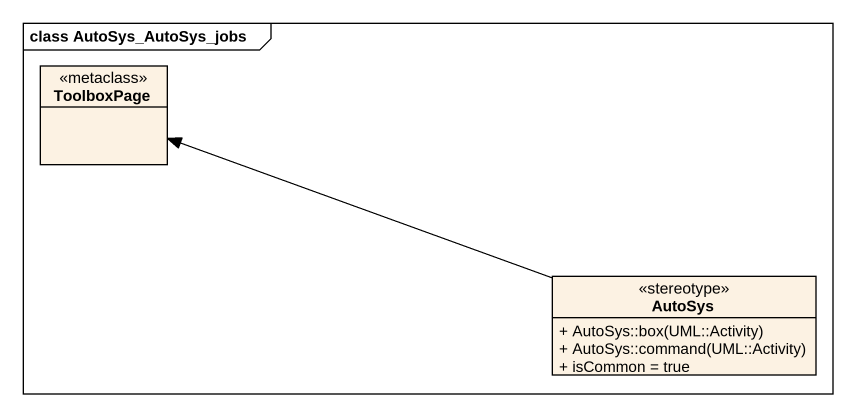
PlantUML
@startuml
mainframe class AutoSys_AutoSys_jobs
hide circle
hide empty members
skinparam classAttributeIconSize 0
class ToolboxPage <<metaclass>>
class AutoSys <<stereotype>> {
  {field} + AutoSys::box(UML::Activity)
  {field} + AutoSys::command(UML::Activity)
  + isCommon = true
}
AutoSys -left-> ToolboxPage
@enduml
